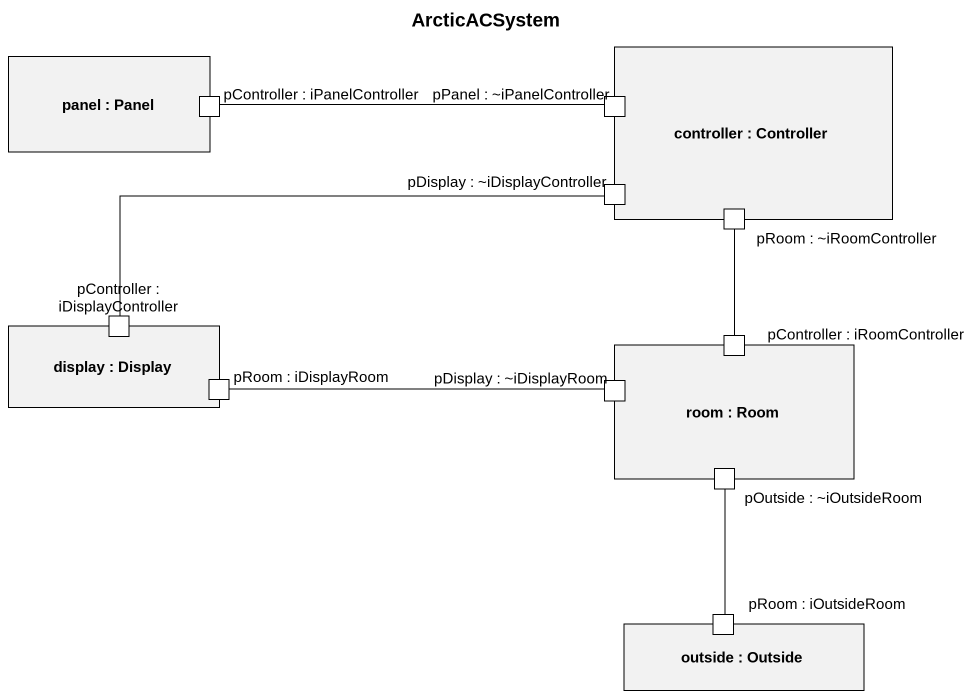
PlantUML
@startuml
title ArcticACSystem
rectangle "controller : Controller" as controller {
  port "pPanel : ~iPanelController" as pPanel_iPanelController
  port "pDisplay : ~iDisplayController" as pDisplay_iDisplayController
  port "pRoom : ~iRoomController" as pRoom_iRoomController
}
rectangle "panel : Panel" as panel {
  port "pController : iPanelController" as pController_iPanelController
}
rectangle "display : Display" as display {
  port "pController : iDisplayController" as pController
  port "pRoom : iDisplayRoom" as pRoom_iDisplayRoom
}
rectangle "room : Room" as room {
  port "pController : iRoomController" as pController_iRoomController
  port "pDisplay : ~iDisplayRoom" as pDisplay_iDisplayRoom
  port "pOutside : ~iOutsideRoom" as pOutside_iOutsideRoom
}
rectangle "outside : Outside" as outside {
  port "pRoom : iOutsideRoom" as pRoom_iOutsideRoom
}
pController_iPanelController -right- pPanel_iPanelController
pDisplay_iDisplayController -left- pController
pController_iRoomController -up- pRoom_iRoomController
pRoom_iDisplayRoom -right- pDisplay_iDisplayRoom
pRoom_iOutsideRoom -up- pOutside_iOutsideRoom
@enduml
